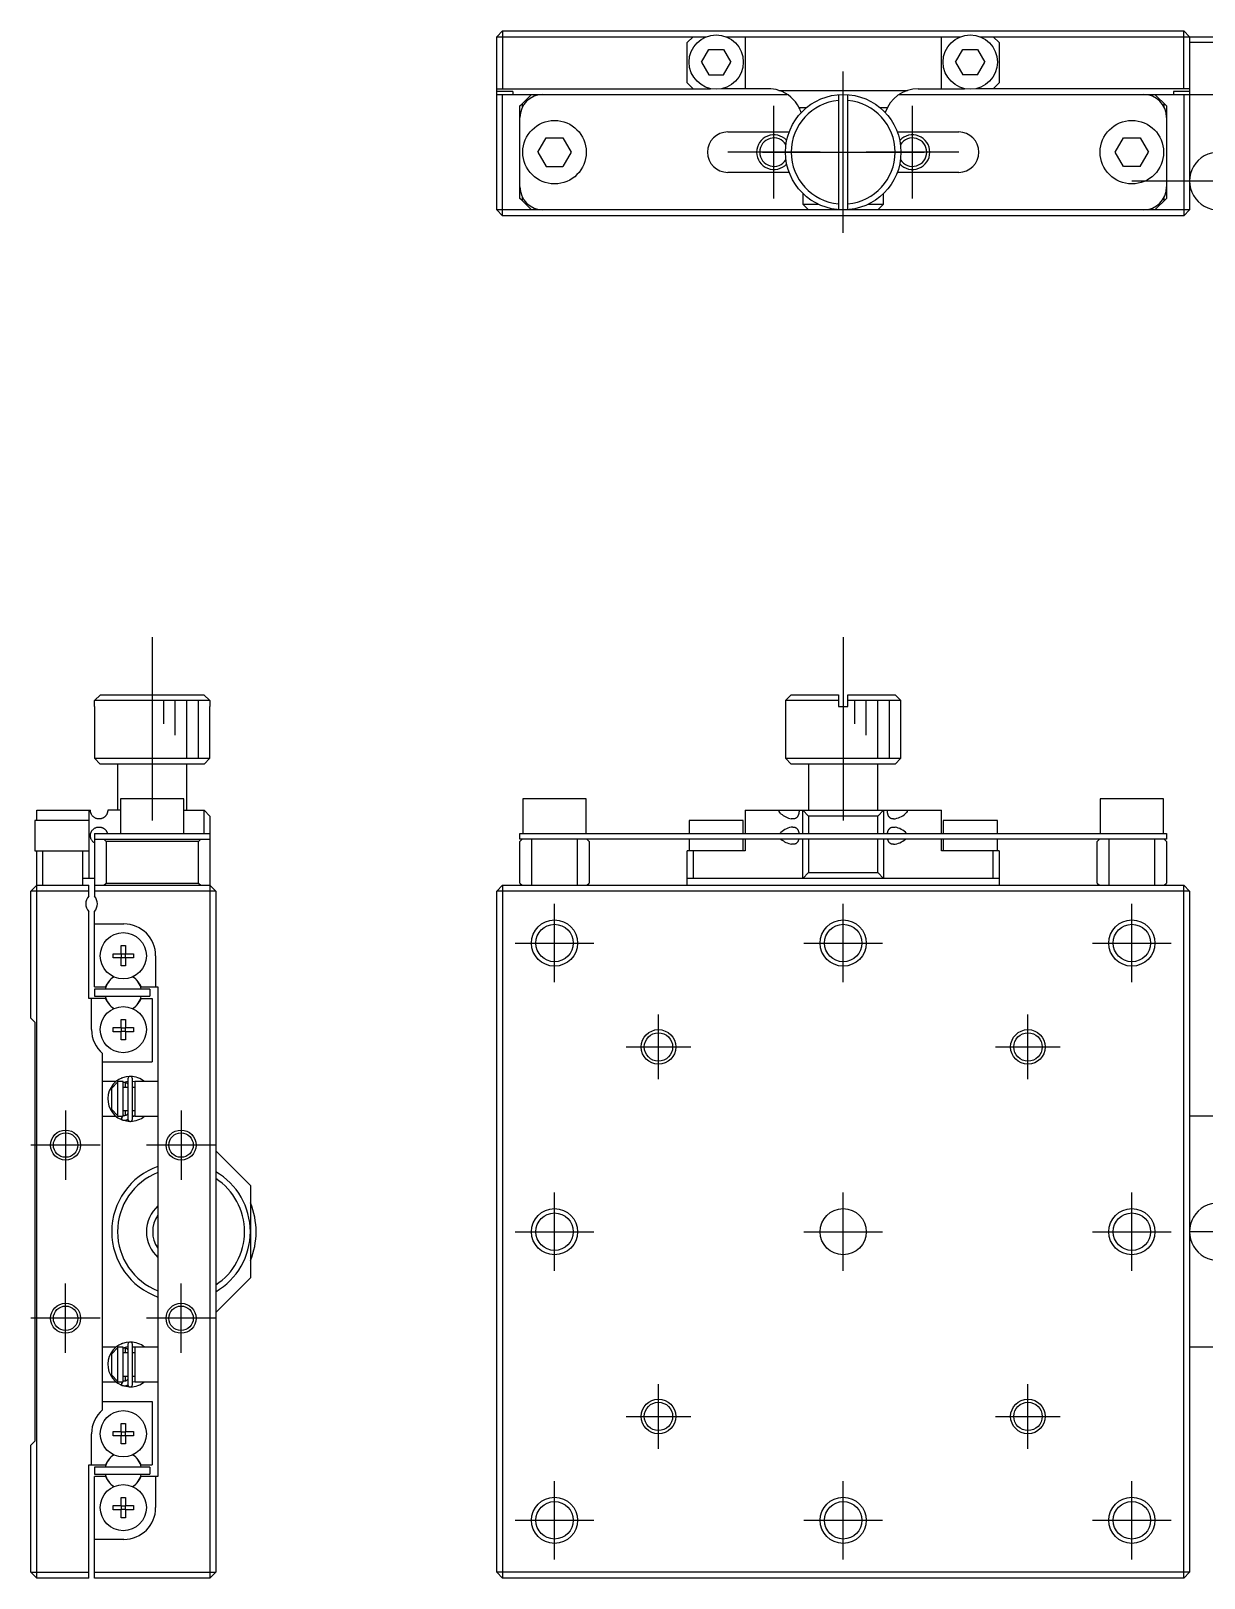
# Model space of a CAD drawing. Extents: x 0 to 331, y -8 to 200.
# Drawn here: x 0 to 101.6, y 65.5 to 199.5 of the extents above; entities that cross this region are included whole.
import ezdxf

# ---------------------------------------------------------------- set-up
doc = ezdxf.new("R2010")
doc.units = 0
doc.header["$LTSCALE"] = 0.5
doc.linetypes.add('CENTER', pattern=[50.8, 31.75, -6.35, 6.35, -6.35])
for name, color, linetype in [('MSM_CENTER', 1, 'CENTER'), ('MSM_CONTINUOUS', 7, 'CONTINUOUS'), ('MSM_NARROW', 5, 'CONTINUOUS')]:
    doc.layers.add(name, color=color, linetype=linetype)

msp = doc.modelspace()

# ---------------------------------------------------------------- linework, layer by layer
at = {"layer": 'MSM_CENTER'}
for p, q in [((70.344929, 182), (70.344929, 196)), ((64.34493, 185.000002), (64.34493, 193.000001)), ((76.34493, 185.000002), (76.34493, 193.000001)), ((68.344929, 189.000001), (60.34493, 189.000001)), ((63.344929, 189), (77.344929, 189)), ((80.344929, 189.000001), (72.34493, 189.000001)), ((160.344929, 186.5), (95.344929, 186.5)), ((10.5, 147), (10.5, 131)), ((70.344929, 147), (70.344929, 130)), ((45.344929, 117.1), (45.344929, 123.9)), ((70.344929, 117.1), (70.344929, 123.9)), ((95.344929, 117.1), (95.344929, 123.9)), ((41.944929, 120.5), (48.744929, 120.5)), ((66.944929, 120.5), (73.744929, 120.5)), ((91.944929, 120.5), (98.744929, 120.5)), ((54.344929, 108.7), (54.344929, 114.3)), ((86.344929, 108.7), (86.344929, 114.3)), ((51.544929, 111.5), (57.144929, 111.5)), ((83.544929, 111.5), (89.144929, 111.5)), ((3, 106.000001), (3, 99.999999)), ((13, 106.000001), (13, 99.999999)), ((6.000002, 103), (-0.000001, 103)), ((16.000002, 103), (9.999999, 103)), ((45.344929, 92.1), (45.344929, 98.9)), ((70.344929, 92.1), (70.344929, 98.9)), ((95.344929, 92.1), (95.344929, 98.9)), ((41.944929, 95.5), (48.744929, 95.5)), ((66.944929, 95.5), (73.744929, 95.5)), ((91.944929, 95.5), (98.744929, 95.5)), ((160.344929, 95.5), (100.344929, 95.5)), ((3, 84.999999), (3, 91.000001)), ((13, 84.999999), (13, 91.000001)), ((6.000002, 88), (-0.000001, 88)), ((16.000002, 88), (9.999999, 88)), ((54.344929, 76.7), (54.344929, 82.3)), ((86.344929, 76.7), (86.344929, 82.3)), ((51.544929, 79.5), (57.144929, 79.5)), ((83.544929, 79.5), (89.144929, 79.5)), ((45.344929, 67.1), (45.344929, 73.9)), ((70.344929, 67.1), (70.344929, 73.9)), ((95.344929, 67.1), (95.344929, 73.9)), ((41.944929, 70.5), (48.744929, 70.5)), ((66.944929, 70.5), (73.744929, 70.5)), ((91.944929, 70.5), (98.744929, 70.5))]:
    msp.add_line(p, q, dxfattribs=at)
at = {"layer": 'MSM_CONTINUOUS'}
for p, q in [((40.344929, 199), (40.844929, 199.5)), ((40.344929, 184), (40.344929, 199)), ((40.344929, 199), (58.518794, 199)), ((40.844929, 199.5), (40.844929, 194.5)), ((40.844929, 199.5), (99.844929, 199.5)), ((56.844929, 198.5), (57.344929, 199)), ((56.844929, 195), (56.844929, 198.5)), ((60.171065, 199), (80.518794, 199)), ((61.844929, 199), (61.844929, 194.5)), ((78.844929, 194.5), (78.844929, 199)), ((82.171065, 199), (120.344929, 199)), ((83.344929, 199), (83.844929, 198.5)), ((83.844929, 198.5), (83.844929, 195)), ((99.844929, 194.5), (99.844929, 199.5)), ((100.344929, 199), (99.844929, 199.5)), ((100.344929, 199), (100.344929, 184)), ((117.844929, 198.5), (100.344929, 198.5)), ((58.074759, 196.8), (58.709844, 197.9)), ((58.709844, 197.9), (59.980015, 197.9)), ((59.980015, 197.9), (60.6151, 196.8)), ((80.074759, 196.8), (80.709844, 197.9)), ((80.709844, 197.9), (81.980015, 197.9)), ((81.980015, 197.9), (82.6151, 196.8)), ((58.074759, 196.8), (58.709844, 195.7)), ((58.709844, 195.7), (59.980015, 195.7)), ((59.980015, 195.7), (60.6151, 196.8)), ((80.074759, 196.8), (80.709844, 195.7)), ((81.980015, 195.7), (80.709844, 195.7)), ((81.980015, 195.7), (82.6151, 196.8)), ((40.344929, 194.5), (58.862747, 194.5)), ((57.344929, 194.5), (56.844929, 195)), ((63.844929, 194.5), (59.827112, 194.5)), ((64.781679, 194.35), (75.90818, 194.35)), ((76.844929, 194.5), (80.862747, 194.5)), ((100.344929, 194.5), (81.827112, 194.5)), ((83.844929, 195), (83.344929, 194.5)), ((41.744929, 194.25), (40.344929, 194.25)), ((40.344929, 194), (65.503019, 194)), ((40.844929, 183.5), (40.844929, 194)), ((41.744929, 194.25), (41.744929, 194)), ((42.344929, 193), (42.544929, 193.2)), ((42.344929, 185), (42.344929, 193)), ((43.344929, 194), (42.544929, 193.2)), ((42.544929, 193.2), (42.544929, 192.87178)), ((69.944929, 193.983974), (69.944929, 184.016026)), ((70.744929, 184.016026), (70.744929, 193.983974)), ((75.186717, 194), (114.844929, 194)), ((98.344929, 193), (97.344929, 194)), ((98.144929, 192.87178), (98.144929, 193.2)), ((98.344929, 193), (98.344929, 185)), ((100.344929, 194.25), (98.944929, 194.25)), ((98.944929, 194.25), (98.944929, 194)), ((99.844929, 194), (99.844929, 183.5)), ((67.15471, 192.85), (66.524015, 192.85)), ((74.165844, 192.85), (73.535149, 192.85)), ((60.344929, 190.75), (65.661181, 190.75)), ((75.028678, 190.75), (80.344929, 190.75)), ((43.901554, 189), (44.623242, 190.25)), ((43.901554, 189), (44.623242, 187.75)), ((44.623242, 190.25), (46.066617, 190.25)), ((46.066617, 190.25), (46.788305, 189)), ((46.788305, 189), (46.066617, 187.75)), ((93.901554, 189), (94.623242, 190.25)), ((94.623242, 187.75), (93.901554, 189)), ((94.623242, 190.25), (96.066617, 190.25)), ((96.066617, 190.25), (96.788305, 189)), ((96.066617, 187.75), (96.788305, 189)), ((44.623242, 187.75), (46.066617, 187.75)), ((96.066617, 187.75), (94.623242, 187.75)), ((65.661181, 187.25), (60.344929, 187.25)), ((80.344929, 187.25), (75.028678, 187.25)), ((42.544929, 184.8), (42.344929, 185)), ((42.544929, 185.12822), (42.544929, 184.8)), ((66.844929, 185.429286), (66.844929, 184.5)), ((73.844929, 184.5), (73.844929, 185.429286)), ((97.344929, 184), (98.344929, 185)), ((98.144929, 184.8), (98.144929, 185.12822)), ((100.344929, 184), (40.344929, 184)), ((40.844929, 183.5), (40.344929, 184)), ((42.544929, 184.8), (43.344929, 184)), ((66.844929, 184.5), (68.16548, 184.5)), ((67.344929, 184), (66.844929, 184.5)), ((72.524379, 184.5), (73.844929, 184.5)), ((73.844929, 184.5), (73.344929, 184)), ((100.344929, 184), (99.844929, 183.5)), ((99.844929, 183.5), (40.844929, 183.5)), ((5.5, 141), (5.516026, 141)), ((5.5, 141), (5.5, 136.5)), ((5.516026, 141.5), (6.017813, 142)), ((15.483974, 141.5), (5.516026, 141.5)), ((5.516026, 141), (5.516026, 141.5)), ((6.017813, 142), (14.982187, 142)), ((14.982187, 142), (15.483974, 141.5)), ((15.483974, 141.5), (15.483974, 141)), ((15.483974, 141), (15.5, 141)), ((15.5, 136.5), (15.5, 141)), ((65.844929, 142), (65.344929, 141.5)), ((69.944929, 141.5), (65.344929, 141.5)), ((65.344929, 141.5), (65.344929, 136.5)), ((65.844929, 142), (69.944929, 142)), ((69.944929, 142), (69.944929, 141)), ((69.944929, 141), (70.744929, 141)), ((70.744929, 141), (70.744929, 142)), ((70.744929, 142), (74.844929, 142)), ((75.344929, 141.5), (70.744929, 141.5)), ((75.344929, 141.5), (74.844929, 142)), ((75.344929, 136.5), (75.344929, 141.5)), ((5.5, 136.5), (15.5, 136.5)), ((5.5, 136.5), (6, 136)), ((15, 136), (6, 136)), ((7.5, 136), (7.5, 132)), ((13.5, 132), (13.5, 136)), ((15, 136), (15.5, 136.5)), ((65.344929, 136.5), (75.344929, 136.5)), ((65.344929, 136.5), (65.844929, 136)), ((74.844929, 136), (65.844929, 136)), ((67.344929, 136), (67.344929, 132)), ((73.344929, 132), (73.344929, 136)), ((74.844929, 136), (75.344929, 136.5)), ((13.25, 133), (7.75, 133)), ((7.75, 133), (7.75, 130)), ((13.25, 130), (13.25, 133)), ((48.094929, 133), (42.594929, 133)), ((42.594929, 133), (42.594929, 130)), ((48.094929, 130), (48.094929, 133)), ((98.094929, 133), (92.594929, 133)), ((92.594929, 133), (92.594929, 130)), ((98.094929, 130), (98.094929, 133)), ((0.5, 132), (5.15, 132)), ((0.5, 131.1), (0.5, 132)), ((5, 132), (5, 131.1)), ((5.150104, 131.987609), (5.15, 132)), ((5.150413, 131.975229), (5.150104, 131.987609)), ((5.150922, 131.962906), (5.150413, 131.975229)), ((5.151625, 131.950687), (5.150922, 131.962906)), ((5.152516, 131.938617), (5.151625, 131.950687)), ((5.15394, 131.923249), (5.152516, 131.938617)), ((5.155653, 131.908135), (5.15394, 131.923249)), ((5.157635, 131.893304), (5.155653, 131.908135)), ((5.159865, 131.878788), (5.157635, 131.893304)), ((5.162322, 131.864617), (5.159865, 131.878788)), ((5.164986, 131.850822), (5.162322, 131.864617)), ((5.171191, 131.822914), (5.164986, 131.850822)), ((5.178155, 131.796292), (5.171191, 131.822914)), ((5.185805, 131.770881), (5.178155, 131.796292)), ((5.194066, 131.746601), (5.185805, 131.770881)), ((5.202863, 131.723377), (5.194066, 131.746601)), ((5.212122, 131.70113), (5.202863, 131.723377)), ((5.231822, 131.659322), (5.212122, 131.70113)), ((5.253222, 131.620262), (5.231822, 131.659322)), ((5.276199, 131.58362), (5.253222, 131.620262)), ((5.307046, 131.540714), (5.276199, 131.58362)), ((5.340251, 131.500753), (5.307046, 131.540714)), ((5.375757, 131.463617), (5.340251, 131.500753)), ((5.413506, 131.429191), (5.375757, 131.463617)), ((5.452361, 131.398227), (5.413506, 131.429191)), ((5.493395, 131.369769), (5.452361, 131.398227)), ((5.536562, 131.343933), (5.493395, 131.369769)), ((5.581822, 131.320837), (5.536562, 131.343933)), ((5.631667, 131.299643), (5.581822, 131.320837)), ((6.247312, 131.335301), (6.215356, 131.319536)), ((6.278987, 131.352847), (6.247312, 131.335301)), ((6.310226, 131.372173), (6.278987, 131.352847)), ((6.340876, 131.393279), (6.310226, 131.372173)), ((6.370783, 131.416165), (6.340876, 131.393279)), ((6.397582, 131.438853), (6.370783, 131.416165)), ((6.423654, 131.463139), (6.397582, 131.438853)), ((6.448857, 131.48895), (6.423654, 131.463139)), ((6.473049, 131.516213), (6.448857, 131.48895)), ((6.496085, 131.544855), (6.473049, 131.516213)), ((6.517825, 131.574803), (6.496085, 131.544855)), ((6.533137, 131.597963), (6.517825, 131.574803)), ((6.547677, 131.621837), (6.533137, 131.597963)), ((6.561394, 131.646369), (6.547677, 131.621837)), ((6.574235, 131.671507), (6.561394, 131.646369)), ((6.585859, 131.696531), (6.574235, 131.671507)), ((6.596608, 131.722095), (6.585859, 131.696531)), ((6.606442, 131.748135), (6.596608, 131.722095)), ((6.615326, 131.774591), (6.606442, 131.748135)), ((6.623458, 131.802253), (6.615326, 131.774591)), ((6.630546, 131.83031), (6.623458, 131.802253)), ((6.636563, 131.858683), (6.630546, 131.83031)), ((6.641483, 131.887295), (6.636563, 131.858683)), ((6.645197, 131.915283), (6.641483, 131.887295)), ((6.64786, 131.943447), (6.645197, 131.915283)), ((6.649464, 131.971711), (6.64786, 131.943447)), ((6.65, 132), (6.649464, 131.971711)), ((7.75, 132), (6.65, 132)), ((13.25, 132), (15, 132)), ((15, 130), (15, 132)), ((15.5, 131.5), (15, 132)), ((15.5, 131.5), (15.5, 65.5)), ((61.844929, 132), (61.844929, 130)), ((61.844929, 132), (78.844929, 132)), ((64.804595, 131.893304), (64.781679, 132)), ((64.863302, 131.796292), (64.804595, 131.893304)), ((64.952961, 131.70113), (64.863302, 131.796292)), ((66.279671, 131.335301), (66.25636, 131.319536)), ((66.302156, 131.352847), (66.279671, 131.335301)), ((66.323749, 131.372173), (66.302156, 131.352847)), ((66.344382, 131.393279), (66.323749, 131.372173)), ((66.363987, 131.416165), (66.344382, 131.393279)), ((66.381114, 131.438853), (66.363987, 131.416165)), ((66.397394, 131.463139), (66.381114, 131.438853)), ((66.412785, 131.48895), (66.397394, 131.463139)), ((66.427247, 131.516213), (66.412785, 131.48895)), ((66.440738, 131.544855), (66.427247, 131.516213)), ((66.453216, 131.574803), (66.440738, 131.544855)), ((66.462892, 131.600911), (66.453216, 131.574803)), ((66.471889, 131.627976), (66.462892, 131.600911)), ((66.480194, 131.655911), (66.471889, 131.627976)), ((66.487796, 131.684627), (66.480194, 131.655911)), ((66.494683, 131.714037), (66.487796, 131.684627)), ((66.500841, 131.744054), (66.494683, 131.714037)), ((66.506259, 131.774591), (66.500841, 131.744054)), ((66.510952, 131.805699), (66.506259, 131.774591)), ((66.514931, 131.837362), (66.510952, 131.805699)), ((66.518193, 131.869465), (66.514931, 131.837362)), ((66.520736, 131.901894), (66.518193, 131.869465)), ((66.522556, 131.934536), (66.520736, 131.901894)), ((66.52365, 131.967276), (66.522556, 131.934536)), ((66.524015, 132), (66.52365, 131.967276)), ((66.844929, 130), (66.844929, 132)), ((67.344929, 131.5), (66.844929, 132)), ((67.344929, 131.5), (67.344929, 130)), ((73.344929, 131.5), (67.344929, 131.5)), ((73.844929, 132), (73.344929, 131.5)), ((73.344929, 130), (73.344929, 131.5)), ((73.844929, 132), (73.844929, 130)), ((74.166241, 131.965709), (74.165844, 132)), ((74.16743, 131.931464), (74.166241, 131.965709)), ((74.16941, 131.897397), (74.16743, 131.931464)), ((74.172179, 131.863642), (74.16941, 131.897397)), ((74.175435, 131.832899), (74.172179, 131.863642)), ((74.179381, 131.802436), (74.175435, 131.832899)), ((74.18401, 131.772342), (74.179381, 131.802436)), ((74.189315, 131.742707), (74.18401, 131.772342)), ((74.195287, 131.713621), (74.189315, 131.742707)), ((74.20192, 131.685172), (74.195287, 131.713621)), ((74.209206, 131.657451), (74.20192, 131.685172)), ((74.217137, 131.630548), (74.209206, 131.657451)), ((74.22724, 131.600171), (74.217137, 131.630548)), ((74.238284, 131.570825), (74.22724, 131.600171)), ((74.250235, 131.542582), (74.238284, 131.570825)), ((74.263061, 131.515514), (74.250235, 131.542582)), ((74.27673, 131.489694), (74.263061, 131.515514)), ((74.291211, 131.465195), (74.27673, 131.489694)), ((74.306471, 131.442087), (74.291211, 131.465195)), ((74.322478, 131.420445), (74.306471, 131.442087)), ((74.341602, 131.397584), (74.322478, 131.420445)), ((74.361741, 131.376446), (74.341602, 131.397584)), ((74.382831, 131.357029), (74.361741, 131.376446)), ((74.404808, 131.339332), (74.382831, 131.357029)), ((74.427607, 131.32335), (74.404808, 131.339332)), ((74.451165, 131.309083), (74.427607, 131.32335)), ((75.827621, 131.797867), (75.742752, 131.70619)), ((75.882358, 131.886628), (75.827621, 131.797867)), ((75.90818, 132), (75.882358, 131.886628)), ((78.844929, 130), (78.844929, 132)), ((5.05, 131.1), (0.35, 131.1)), ((0.35, 131.1), (0.35, 128.5)), ((5.05, 128.5), (5.05, 131.1)), ((5.170596, 129.974556), (5.177893, 130.002702)), ((5.177893, 130.002702), (5.185936, 130.02952)), ((5.185936, 130.02952), (5.19466, 130.055102)), ((5.19466, 130.055102), (5.203998, 130.079544)), ((5.203998, 130.079544), (5.213886, 130.102937)), ((5.213886, 130.102937), (5.224256, 130.125377)), ((5.224256, 130.125377), (5.250802, 130.175782)), ((5.250802, 130.175782), (5.279969, 130.222476)), ((5.279969, 130.222476), (5.311661, 130.265704)), ((5.311661, 130.265704), (5.345782, 130.305712)), ((5.345782, 130.305712), (5.382235, 130.342745)), ((5.382235, 130.342745), (5.420924, 130.377049)), ((5.420924, 130.377049), (5.467206, 130.412534)), ((5.467206, 130.412534), (5.51646, 130.44452)), ((5.5, 130), (15.5, 130)), ((5.5, 130), (5.5, 124.561438)), ((5.51646, 130.44452), (5.568618, 130.472819)), ((5.568618, 130.472819), (5.610688, 130.491954)), ((5.610688, 130.491954), (5.654503, 130.508687)), ((5.683841, 131.281823), (5.631667, 131.299643)), ((5.654503, 130.508687), (5.699989, 130.522841)), ((5.738225, 131.267655), (5.683841, 131.281823)), ((5.699989, 130.522841), (5.74707, 130.534243)), ((5.779283, 131.259779), (5.738225, 131.267655)), ((5.74707, 130.534243), (5.79242, 130.542236)), ((5.821488, 131.254121), (5.779283, 131.259779)), ((5.79242, 130.542236), (5.839227, 130.547515)), ((5.864733, 131.25083), (5.821488, 131.254121)), ((5.839227, 130.547515), (5.8873, 130.549872)), ((5.908912, 131.250053), (5.864733, 131.25083)), ((5.8873, 130.549872), (5.936448, 130.549101)), ((5.953914, 131.251942), (5.908912, 131.250053)), ((5.936448, 130.549101), (5.98648, 130.544994)), ((5.999707, 131.256659), (5.953914, 131.251942)), ((5.98648, 130.544994), (6.037207, 130.537343)), ((6.046089, 131.264366), (5.999707, 131.256659)), ((6.037207, 130.537343), (6.07722, 130.528759)), ((6.080211, 131.271975), (6.046089, 131.264366)), ((6.07722, 130.528759), (6.117494, 130.51777)), ((6.114531, 131.281342), (6.080211, 131.271975)), ((6.148926, 131.292517), (6.114531, 131.281342)), ((6.117494, 130.51777), (6.157839, 130.504286)), ((6.183271, 131.305552), (6.148926, 131.292517)), ((6.157839, 130.504286), (6.188852, 130.492142)), ((6.215356, 131.319536), (6.183271, 131.305552)), ((6.188852, 130.492142), (6.219778, 130.478405)), ((6.219778, 130.478405), (6.250497, 130.463059)), ((6.250497, 130.463059), (6.280886, 130.446085)), ((6.280886, 130.446085), (6.305118, 130.43117)), ((6.305118, 130.43117), (6.329051, 130.41515)), ((6.329051, 130.41515), (6.352605, 130.398035)), ((6.352605, 130.398035), (6.375702, 130.379834)), ((6.375702, 130.379834), (6.39891, 130.359985)), ((6.39891, 130.359985), (6.421539, 130.33897)), ((6.421539, 130.33897), (6.443495, 130.316825)), ((6.443495, 130.316825), (6.464685, 130.29359)), ((6.464685, 130.29359), (6.484545, 130.269895)), ((6.484545, 130.269895), (6.503582, 130.245173)), ((6.503582, 130.245173), (6.521711, 130.219487)), ((6.521711, 130.219487), (6.538849, 130.192902)), ((6.538849, 130.192902), (6.555509, 130.164419)), ((6.555509, 130.164419), (6.57101, 130.135011)), ((6.57101, 130.135011), (6.585276, 130.104777)), ((6.585276, 130.104777), (6.59823, 130.073817)), ((6.59823, 130.073817), (6.607256, 130.049576)), ((6.607256, 130.049576), (6.615468, 130.024953)), ((6.615468, 130.024953), (6.622842, 130)), ((42.344929, 129.5), (42.344929, 130)), ((42.344929, 130), (98.344929, 130)), ((61.694929, 131.1), (56.994929, 131.1)), ((56.994929, 131.1), (56.994929, 130)), ((61.694929, 130), (61.694929, 131.1)), ((64.860614, 130.000031), (64.932245, 130.079544)), ((65.987275, 131.25), (65.840161, 131.263205)), ((65.987202, 130.55), (66.022405, 130.549101)), ((65.996057, 131.250053), (65.987275, 131.25)), ((66.032248, 131.251477), (65.996057, 131.250053)), ((66.022405, 130.549101), (66.0688, 130.544994)), ((66.067805, 131.254917), (66.032248, 131.251477)), ((66.10262, 131.260464), (66.067805, 131.254917)), ((66.0688, 130.544994), (66.113727, 130.537343)), ((66.136584, 131.26821), (66.10262, 131.260464)), ((66.113727, 130.537343), (66.143234, 130.530028)), ((66.16959, 131.278246), (66.136584, 131.26821)), ((66.143234, 130.530028), (66.17208, 130.520878)), ((66.201529, 131.290663), (66.16959, 131.278246)), ((66.17208, 130.520878), (66.200184, 130.509849)), ((66.200184, 130.509849), (66.227463, 130.496899)), ((66.232291, 131.305552), (66.201529, 131.290663)), ((66.227463, 130.496899), (66.253833, 130.481984)), ((66.25636, 131.319536), (66.232291, 131.305552)), ((66.253833, 130.481984), (66.279212, 130.46506)), ((66.279212, 130.46506), (66.303516, 130.446085)), ((66.303516, 130.446085), (66.322837, 130.42873)), ((66.322837, 130.42873), (66.341449, 130.40984)), ((66.341449, 130.40984), (66.359307, 130.389451)), ((66.359307, 130.389451), (66.376365, 130.367596)), ((66.376365, 130.367596), (66.392579, 130.344311)), ((66.392579, 130.344311), (66.407904, 130.319631)), ((66.407904, 130.319631), (66.422294, 130.29359)), ((66.422294, 130.29359), (66.43418, 130.269524)), ((66.43418, 130.269524), (66.445383, 130.244323)), ((66.445383, 130.244323), (66.455886, 130.218068)), ((66.455886, 130.218068), (66.465672, 130.19084)), ((66.465672, 130.19084), (66.474723, 130.16272)), ((66.474723, 130.16272), (66.483022, 130.133789)), ((66.483022, 130.133789), (66.490551, 130.104128)), ((66.490551, 130.104128), (66.497294, 130.073817)), ((66.497294, 130.073817), (66.502045, 130.049576)), ((66.502045, 130.049576), (66.506334, 130.024953)), ((66.506334, 130.024953), (66.510156, 130)), ((74.179702, 130), (74.184775, 130.032393)), ((74.184775, 130.032393), (74.190658, 130.064279)), ((74.190658, 130.064279), (74.197339, 130.095556)), ((74.197339, 130.095556), (74.204807, 130.126119)), ((74.204807, 130.126119), (74.213047, 130.155863)), ((74.213047, 130.155863), (74.222048, 130.184684)), ((74.222048, 130.184684), (74.231796, 130.212478)), ((74.231796, 130.212478), (74.242292, 130.239197)), ((74.242292, 130.239197), (74.25357, 130.264948)), ((74.25357, 130.264948), (74.265605, 130.289679)), ((74.265605, 130.289679), (74.278369, 130.313337)), ((74.278369, 130.313337), (74.291835, 130.335871)), ((74.291835, 130.335871), (74.305977, 130.357229)), ((74.305977, 130.357229), (74.320767, 130.37736)), ((74.320767, 130.37736), (74.339976, 130.400589)), ((74.339976, 130.400589), (74.36021, 130.422064)), ((74.36021, 130.422064), (74.381402, 130.441779)), ((74.381402, 130.441779), (74.403487, 130.459731)), ((74.403487, 130.459731), (74.426399, 130.475916)), ((74.426399, 130.475916), (74.450073, 130.49033)), ((74.450073, 130.49033), (74.480194, 130.505689)), ((74.475418, 131.296527), (74.451165, 131.309083)), ((74.510773, 131.281617), (74.475418, 131.296527)), ((74.480194, 130.505689), (74.511486, 130.51861)), ((74.547529, 131.269745), (74.510773, 131.281617)), ((74.511486, 130.51861), (74.54384, 130.529182)), ((74.54384, 130.529182), (74.577152, 130.537489)), ((74.585535, 131.260781), (74.547529, 131.269745)), ((74.577152, 130.537489), (74.611314, 130.54362)), ((74.624642, 131.254591), (74.585535, 131.260781)), ((74.611314, 130.54362), (74.646221, 130.54766)), ((74.664698, 131.251044), (74.624642, 131.254591)), ((74.646221, 130.54766), (74.681767, 130.549696)), ((74.702531, 131.25), (74.664698, 131.251044)), ((74.681767, 130.549696), (74.702647, 130.55)), ((74.702647, 130.55), (74.834688, 130.539225)), ((83.694929, 131.1), (78.994929, 131.1)), ((78.994929, 131.1), (78.994929, 130)), ((83.694929, 130), (83.694929, 131.1)), ((98.344929, 130), (98.344929, 129.5)), ((5.150004, 129.802242), (5.150109, 129.8127)), ((5.150045, 129.791789), (5.150004, 129.802242)), ((5.150239, 129.781085), (5.150045, 129.791789)), ((5.150109, 129.8127), (5.150357, 129.823134)), ((5.150585, 129.770409), (5.150239, 129.781085)), ((5.150357, 129.823134), (5.150749, 129.833513)), ((5.151079, 129.759792), (5.150585, 129.770409)), ((5.150749, 129.833513), (5.151301, 129.844149)), ((5.151718, 129.749264), (5.151079, 129.759792)), ((5.151301, 129.844149), (5.151999, 129.854708)), ((5.152758, 129.735743), (5.151718, 129.749264)), ((5.151999, 129.854708), (5.152837, 129.865167)), ((5.154025, 129.722403), (5.152758, 129.735743)), ((5.152837, 129.865167), (5.15381, 129.875499)), ((5.15381, 129.875499), (5.155248, 129.888565)), ((5.155506, 129.709288), (5.154025, 129.722403)), ((5.155248, 129.888565), (5.156889, 129.901416)), ((5.157649, 129.693166), (5.155506, 129.709288)), ((5.156889, 129.901416), (5.15872, 129.91403)), ((5.160089, 129.677404), (5.157649, 129.693166)), ((5.15872, 129.91403), (5.160725, 129.926384)), ((5.162804, 129.662015), (5.160089, 129.677404)), ((5.160725, 129.926384), (5.163739, 129.942897)), ((5.165771, 129.647013), (5.162804, 129.662015)), ((5.163739, 129.942897), (5.167038, 129.958956)), ((5.168965, 129.63241), (5.165771, 129.647013)), ((5.167038, 129.958956), (5.170596, 129.974556)), ((5.172362, 129.618221), (5.168965, 129.63241)), ((5.18019, 129.589303), (5.172362, 129.618221)), ((5.1888, 129.561799), (5.18019, 129.589303)), ((5.198119, 129.535602), (5.1888, 129.561799)), ((5.208069, 129.510604), (5.198119, 129.535602)), ((5.218574, 129.486696), (5.208069, 129.510604)), ((5.241431, 129.441047), (5.218574, 129.486696)), ((5.266377, 129.398595), (5.241431, 129.441047)), ((5.293297, 129.359014), (5.266377, 129.398595)), ((5.322076, 129.321979), (5.293297, 129.359014)), ((5.362223, 129.277203), (5.322076, 129.321979)), ((5.405499, 129.236094), (5.362223, 129.277203)), ((5.451838, 129.198626), (5.405499, 129.236094)), ((5.499966, 129.165592), (5.451838, 129.198626)), ((5.5, 129.5), (15.5, 129.5)), ((6.5, 129.3), (6.3, 129.5)), ((14.5, 129.3), (6.5, 129.3)), ((6.5, 129.3), (6.5, 125.7)), ((14.7, 129.5), (14.5, 129.3)), ((14.5, 125.7), (14.5, 129.3)), ((42.544929, 129.5), (42.344929, 129.3)), ((98.344929, 129.5), (42.344929, 129.5)), ((42.344929, 125.7), (42.344929, 129.3)), ((43.344929, 129.5), (43.344929, 125.5)), ((47.344929, 125.5), (47.344929, 129.5)), ((48.344929, 129.3), (48.144929, 129.5)), ((48.344929, 129.3), (48.344929, 125.7)), ((56.994929, 129.5), (56.994929, 128.5)), ((61.694929, 128.5), (61.694929, 129.5)), ((61.844929, 129.5), (61.844929, 128.5)), ((65.987235, 129.05), (65.870267, 129.058584)), ((65.997125, 129.050102), (65.987235, 129.05)), ((66.037914, 129.051903), (65.997125, 129.050102)), ((66.077736, 129.056246), (66.037914, 129.051903)), ((66.116462, 129.063265), (66.077736, 129.056246)), ((66.15396, 129.073098), (66.116462, 129.063265)), ((66.181785, 129.082625), (66.15396, 129.073098)), ((66.2089, 129.093981), (66.181785, 129.082625)), ((66.235228, 129.107198), (66.2089, 129.093981)), ((66.26069, 129.122312), (66.235228, 129.107198)), ((66.285208, 129.139354), (66.26069, 129.122312)), ((66.308703, 129.15836), (66.285208, 129.139354)), ((66.329389, 129.177644), (66.308703, 129.15836)), ((66.349226, 129.198718), (66.329389, 129.177644)), ((66.368154, 129.221536), (66.349226, 129.198718)), ((66.386117, 129.246056), (66.368154, 129.221536)), ((66.403058, 129.272231), (66.386117, 129.246056)), ((66.41892, 129.30002), (66.403058, 129.272231)), ((66.431701, 129.325256), (66.41892, 129.30002)), ((66.443717, 129.351755), (66.431701, 129.325256)), ((66.454944, 129.379426), (66.443717, 129.351755)), ((66.465361, 129.408178), (66.454944, 129.379426)), ((66.474947, 129.437919), (66.465361, 129.408178)), ((66.483679, 129.468556), (66.474947, 129.437919)), ((66.491535, 129.5), (66.483679, 129.468556)), ((66.844929, 126.1), (66.844929, 129.5)), ((67.344929, 129.5), (67.344929, 126.6)), ((73.344929, 126.6), (73.344929, 129.5)), ((73.844929, 129.5), (73.844929, 126.1)), ((74.20639, 129.46772), (74.198324, 129.5)), ((74.215342, 129.436374), (74.20639, 129.46772)), ((74.225158, 129.406144), (74.215342, 129.436374)), ((74.235892, 129.376907), (74.225158, 129.406144)), ((74.247515, 129.348735), (74.235892, 129.376907)), ((74.259996, 129.321701), (74.247515, 129.348735)), ((74.273305, 129.295877), (74.259996, 129.321701)), ((74.28741, 129.271336), (74.273305, 129.295877)), ((74.302283, 129.248149), (74.28741, 129.271336)), ((74.317892, 129.226389), (74.302283, 129.248149)), ((74.336554, 129.203346), (74.317892, 129.226389)), ((74.356218, 129.181986), (74.336554, 129.203346)), ((74.376821, 129.162309), (74.356218, 129.181986)), ((74.398302, 129.144317), (74.376821, 129.162309)), ((74.420598, 129.12801), (74.398302, 129.144317)), ((74.443648, 129.113389), (74.420598, 129.12801)), ((74.467389, 129.100454), (74.443648, 129.113389)), ((74.49788, 129.086634), (74.467389, 129.100454)), ((74.529475, 129.075163), (74.49788, 129.086634)), ((74.562072, 129.065954), (74.529475, 129.075163)), ((74.59557, 129.058921), (74.562072, 129.065954)), ((74.62987, 129.053976), (74.59557, 129.058921)), ((74.66487, 129.051032), (74.62987, 129.053976)), ((74.70047, 129.050003), (74.66487, 129.051032)), ((74.702522, 129.05), (74.70047, 129.050003)), ((78.844929, 128.5), (78.844929, 129.5)), ((78.994929, 129.5), (78.994929, 128.5)), ((83.694929, 128.5), (83.694929, 129.5)), ((92.544929, 129.5), (92.344929, 129.3)), ((92.344929, 125.7), (92.344929, 129.3)), ((93.344929, 129.5), (93.344929, 125.5)), ((97.344929, 125.5), (97.344929, 129.5)), ((98.344929, 129.3), (98.144929, 129.5)), ((98.344929, 129.3), (98.344929, 125.7)), ((0.35, 128.5), (5.05, 128.5)), ((0.5, 65.5), (0.5, 128.5)), ((1, 128.5), (1, 125.5)), ((4.5, 125.5), (4.5, 128.5)), ((5, 128.5), (5, 126.1)), ((61.844929, 128.5), (56.844929, 128.5)), ((56.844929, 125.5), (56.844929, 128.5)), ((57.344929, 128.5), (57.344929, 126.1)), ((83.844929, 128.5), (78.844929, 128.5)), ((83.344929, 126.1), (83.344929, 128.5)), ((83.844929, 128.5), (83.844929, 125.5)), ((5.5, 126.1), (4.5, 126.1)), ((83.844929, 126.1), (56.844929, 126.1)), ((66.844929, 126.1), (67.344929, 126.6)), ((67.344929, 126.6), (73.344929, 126.6)), ((73.344929, 126.6), (73.844929, 126.1)), ((0.5, 125.5), (0, 125)), ((5, 125), (0, 125)), ((0, 114), (0, 125)), ((0.5, 125.5), (5, 125.5)), ((5, 124.561438), (5, 125.5)), ((5.5, 125.5), (15.5, 125.5)), ((16, 125), (5.5, 125)), ((6.3, 125.5), (6.5, 125.7)), ((6.5, 125.7), (14.5, 125.7)), ((14.5, 125.7), (14.7, 125.5)), ((16, 125), (15.5, 125.5)), ((16, 125), (16, 66)), ((40.844929, 125.5), (40.344929, 125)), ((40.344929, 66), (40.344929, 125)), ((100.344929, 125), (40.344929, 125)), ((40.844929, 125.5), (99.844929, 125.5)), ((40.844929, 125.5), (40.844929, 65.5)), ((42.344929, 125.7), (42.544929, 125.5)), ((48.144929, 125.5), (48.344929, 125.7)), ((92.344929, 125.7), (92.544929, 125.5)), ((98.144929, 125.5), (98.344929, 125.7)), ((99.844929, 65.5), (99.844929, 125.5)), ((100.344929, 125), (99.844929, 125.5)), ((100.344929, 125), (100.344929, 66)), ((5, 115.7), (5, 123.238562)), ((5.5, 116.7), (5.5, 123.238562)), ((5.5, 122.15), (8.05, 122.15)), ((7.113639, 119.58), (7.82, 119.58)), ((7.113639, 119.22), (7.113639, 119.58)), ((7.82, 120.286361), (8.18, 120.286361)), ((7.82, 119.58), (7.82, 120.286361)), ((7.830372, 119.569628), (7.82, 119.58)), ((7.830372, 119.569628), (8.169628, 119.569628)), ((7.830372, 119.230372), (7.830372, 119.569628)), ((8.169628, 119.569628), (8.18, 119.58)), ((8.169628, 119.569628), (8.169628, 119.230372)), ((8.18, 120.286361), (8.18, 119.58)), ((8.18, 119.58), (8.886361, 119.58)), ((8.886361, 119.58), (8.886361, 119.22)), ((10.8, 119.4), (10.8, 116.7)), ((7.82, 119.22), (7.113639, 119.22)), ((7.830372, 119.230372), (7.82, 119.22)), ((7.82, 118.513639), (7.82, 119.22)), ((8.18, 118.513639), (7.82, 118.513639)), ((8.169628, 119.230372), (7.830372, 119.230372)), ((8.169628, 119.230372), (8.18, 119.22)), ((8.18, 119.22), (8.18, 118.513639)), ((8.886361, 119.22), (8.18, 119.22)), ((5.5, 116.7), (6.449194, 116.7)), ((6.449194, 116.7), (6.59936, 116.960095)), ((9.40064, 116.960095), (9.550806, 116.7)), ((9.550806, 116.7), (11, 116.7)), ((11, 116.7), (11, 74.3)), ((6.449194, 115.7), (5, 115.7)), ((5.25, 113), (5.25, 115.7)), ((10.3, 116.5), (5.5, 116.5)), ((5.5, 116.5), (5.5, 115.9)), ((5.5, 115.9), (10.3, 115.9)), ((6.59936, 115.439905), (6.449194, 115.7)), ((9.550806, 115.7), (9.40064, 115.439905)), ((9.550806, 115.7), (10.5, 115.7)), ((10.3, 116.5), (10.3, 115.9)), ((10.5, 115.7), (10.5, 110.2)), ((0, 114), (0.35, 113.65)), ((0.35, 113.65), (0.35, 77.35)), ((7.113639, 113.18), (7.82, 113.18)), ((7.113639, 112.82), (7.113639, 113.18)), ((7.82, 112.82), (7.113639, 112.82)), ((7.82, 113.886361), (8.18, 113.886361)), ((7.82, 113.18), (7.82, 113.886361)), ((7.830372, 113.169628), (7.82, 113.18)), ((7.830372, 112.830372), (7.82, 112.82)), ((7.82, 112.113639), (7.82, 112.82)), ((7.830372, 113.169628), (8.169628, 113.169628)), ((7.830372, 112.830372), (7.830372, 113.169628)), ((8.169628, 112.830372), (7.830372, 112.830372)), ((8.169628, 113.169628), (8.18, 113.18)), ((8.169628, 113.169628), (8.169628, 112.830372)), ((8.169628, 112.830372), (8.18, 112.82)), ((8.18, 113.886361), (8.18, 113.18)), ((8.18, 113.18), (8.886361, 113.18)), ((8.18, 112.82), (8.18, 112.113639)), ((8.886361, 112.82), (8.18, 112.82)), ((8.886361, 113.18), (8.886361, 112.82)), ((8.18, 112.113639), (7.82, 112.113639)), ((6.2, 80.079062), (6.2, 110.920938)), ((6.2, 110.2), (10.5, 110.2)), ((7.835914, 108.787581), (7.817922, 108.779781)), ((7.830161, 108.784219), (7.826812, 108.783663)), ((7.892355, 108.809821), (7.835469, 108.78844)), ((7.999842, 108.43521), (8.404957, 108.543689)), ((8.405, 108.75), (8.405, 105.25)), ((8.795, 105.25), (8.795, 108.75)), ((8.795056, 108.543366), (9.000246, 108.503369)), ((7.363755, 108.5), (6.2, 108.5)), ((7, 107.916515), (7.5, 108.445683)), ((7, 106.083485), (7, 107.916515)), ((7.5, 108.5), (7.5, 105.5)), ((8, 108.5), (7.5, 108.5)), ((7.988705, 108.429805), (8.003249, 108.435571)), ((8, 105.5), (8, 108.5)), ((8.405, 108), (8, 108)), ((8.003249, 108.435571), (8.017511, 108.440387)), ((8.017511, 108.440387), (8.032003, 108.444472)), ((8.032003, 108.444472), (8.04669, 108.447816)), ((8.04669, 108.447816), (8.061532, 108.450406)), ((8.061532, 108.450406), (8.07649, 108.452236)), ((8.07649, 108.452236), (8.091526, 108.4533)), ((8.091526, 108.4533), (8.1066, 108.453595)), ((8.1066, 108.453595), (8.121672, 108.453118)), ((8.121672, 108.453118), (8.136702, 108.451872)), ((8.136702, 108.451872), (8.15165, 108.449859)), ((8.15165, 108.449859), (8.166477, 108.447085)), ((8.166477, 108.447085), (8.181143, 108.443559)), ((8.181143, 108.443559), (8.19561, 108.439291)), ((8.19561, 108.439291), (8.209841, 108.434293)), ((8.2, 108), (8.2, 108.438184)), ((8.209841, 108.434293), (8.223799, 108.42858)), ((8.223799, 108.42858), (8.237448, 108.422167)), ((8.237448, 108.422167), (8.250754, 108.415074)), ((8.250754, 108.415074), (8.263683, 108.40732)), ((8.263683, 108.40732), (8.276203, 108.398926)), ((8.276203, 108.398926), (8.288284, 108.389917)), ((8.288284, 108.389917), (8.299897, 108.380316)), ((8.299897, 108.380316), (8.311014, 108.370149)), ((8.311014, 108.370149), (8.321609, 108.359444)), ((8.321609, 108.359444), (8.331657, 108.348229)), ((8.331657, 108.348229), (8.341136, 108.336532)), ((8.341136, 108.336532), (8.350023, 108.324383)), ((8.350023, 108.324383), (8.3583, 108.311814)), ((8.3583, 108.311814), (8.365948, 108.298857)), ((8.365948, 108.298857), (8.37295, 108.285542)), ((8.37295, 108.285542), (8.379291, 108.271903)), ((8.379291, 108.271903), (8.384957, 108.257974)), ((8.384957, 108.257974), (8.389937, 108.243787)), ((8.389937, 108.243787), (8.39422, 108.229378)), ((8.39422, 108.229378), (8.397798, 108.214779)), ((8.397798, 108.214779), (8.400662, 108.200027)), ((8.400662, 108.200027), (8.402807, 108.185156)), ((8.402807, 108.185156), (8.404229, 108.1702)), ((8.404229, 108.1702), (8.404924, 108.155196)), ((8.404924, 108.155196), (8.405, 108.148501)), ((9, 108), (8.795, 108)), ((9, 108.5), (9, 105.5)), ((11, 108.5), (9, 108.5)), ((9.000246, 108.503369), (9.012433, 108.500086)), ((7.5, 105.554317), (7, 106.083485)), ((8, 106), (8.405, 106)), ((8.2, 105.561805), (8.2, 106)), ((8.795, 106), (9, 106)), ((6.2, 105.5), (7.363385, 105.5)), ((7.5, 105.5), (8, 105.5)), ((7.806308, 105.22537), (7.827183, 105.216189)), ((7.826603, 105.216381), (7.894304, 105.4398)), ((7.832084, 105.227548), (7.831879, 105.222003)), ((7.831879, 105.222003), (7.832208, 105.217582)), ((7.83282, 105.234179), (7.832084, 105.227548)), ((7.832208, 105.217582), (7.8327, 105.21535)), ((7.8327, 105.21535), (7.83474, 105.211983)), ((7.834084, 105.241853), (7.83282, 105.234179)), ((7.835867, 105.250518), (7.834084, 105.241853)), ((7.83474, 105.211983), (7.835469, 105.21156)), ((7.835469, 105.21156), (7.865636, 105.199506)), ((7.838156, 105.260116), (7.835867, 105.250518)), ((7.840938, 105.270585), (7.838156, 105.260116)), ((7.844193, 105.281853), (7.840938, 105.270585)), ((7.847899, 105.293847), (7.844193, 105.281853)), ((7.852032, 105.306487), (7.847899, 105.293847)), ((7.856565, 105.319687), (7.852032, 105.306487)), ((7.861468, 105.333362), (7.856565, 105.319687)), ((7.866707, 105.347419), (7.861468, 105.333362)), ((7.865636, 105.199506), (7.898055, 105.188347)), ((7.872247, 105.361765), (7.866707, 105.347419)), ((7.878053, 105.376304), (7.872247, 105.361765)), ((7.884085, 105.390941), (7.878053, 105.376304)), ((7.890304, 105.405577), (7.884085, 105.390941)), ((7.884953, 105.192304), (8.572408, 105.056344)), ((7.896667, 105.420115), (7.890304, 105.405577)), ((7.894304, 105.4398), (7.924495, 105.500001)), ((7.903133, 105.434459), (7.896667, 105.420115)), ((7.898055, 105.188347), (7.930982, 105.178824)), ((7.909659, 105.448513), (7.903133, 105.434459)), ((7.916201, 105.462184), (7.909659, 105.448513)), ((7.922715, 105.47538), (7.916201, 105.462184)), ((7.929159, 105.488014), (7.922715, 105.47538)), ((7.935489, 105.500002), (7.929159, 105.488014)), ((7.930982, 105.178824), (7.964334, 105.170961)), ((7.964334, 105.170961), (7.998028, 105.164776)), ((7.992475, 105.567553), (7.974361, 105.575362)), ((7.997025, 105.566788), (7.988705, 105.570195)), ((8.011205, 105.561643), (7.997025, 105.566788)), ((7.998028, 105.164776), (8.031983, 105.160284)), ((8.025628, 105.557227), (8.011205, 105.561643)), ((8.040257, 105.553552), (8.025628, 105.557227)), ((8.031983, 105.160284), (8.066115, 105.157494)), ((8.055054, 105.550628), (8.040257, 105.553552)), ((8.06998, 105.548465), (8.055054, 105.550628)), ((8.066115, 105.157494), (8.100341, 105.156415)), ((8.084995, 105.547067), (8.06998, 105.548465)), ((8.100059, 105.546438), (8.084995, 105.547067)), ((8.115133, 105.54658), (8.100059, 105.546438)), ((8.100341, 105.156415), (8.134577, 105.157047)), ((8.130176, 105.547492), (8.115133, 105.54658)), ((8.145149, 105.54917), (8.130176, 105.547492)), ((8.134577, 105.157047), (8.16874, 105.159389)), ((8.160013, 105.551609), (8.145149, 105.54917)), ((8.174729, 105.554801), (8.160013, 105.551609)), ((8.16874, 105.159389), (8.202746, 105.163436)), ((8.189259, 105.558736), (8.174729, 105.554801)), ((8.203566, 105.563403), (8.189259, 105.558736)), ((8.202746, 105.163436), (8.236513, 105.169178)), ((8.217614, 105.568786), (8.203566, 105.563403)), ((8.231366, 105.574871), (8.217614, 105.568786)), ((8.244791, 105.58164), (8.231366, 105.574871)), ((8.236513, 105.169178), (8.269957, 105.176601)), ((8.257853, 105.589074), (8.244791, 105.58164)), ((8.270522, 105.597152), (8.257853, 105.589074)), ((8.269957, 105.176601), (8.302996, 105.185686)), ((8.282768, 105.605853), (8.270522, 105.597152)), ((8.294561, 105.615151), (8.282768, 105.605853)), ((8.305874, 105.625024), (8.294561, 105.615151)), ((8.302996, 105.185686), (8.335551, 105.196413)), ((8.316681, 105.635445), (8.305874, 105.625024)), ((8.326957, 105.646386), (8.316681, 105.635445)), ((8.336679, 105.657821), (8.326957, 105.646386)), ((8.335551, 105.196413), (8.367542, 105.208755)), ((8.345824, 105.66972), (8.336679, 105.657821)), ((8.354372, 105.682053), (8.345824, 105.66972)), ((8.362306, 105.694791), (8.354372, 105.682053)), ((8.369606, 105.707901), (8.362306, 105.694791)), ((8.367542, 105.208755), (8.398889, 105.222683)), ((8.376257, 105.721353), (8.369606, 105.707901)), ((8.382244, 105.735113), (8.376257, 105.721353)), ((8.387555, 105.74915), (8.382244, 105.735113)), ((8.392178, 105.76343), (8.387555, 105.74915)), ((8.396102, 105.777918), (8.392178, 105.76343)), ((8.399319, 105.792581), (8.396102, 105.777918)), ((8.398889, 105.222683), (8.406547, 105.226375)), ((8.401823, 105.807385), (8.399319, 105.792581)), ((8.403606, 105.822294), (8.401823, 105.807385)), ((8.404666, 105.837274), (8.403606, 105.822294)), ((8.405, 105.851499), (8.404666, 105.837274)), ((9, 105.500001), (8.795, 105.500002)), ((9.000203, 105.496632), (8.795023, 105.456318)), ((9, 105.5), (11, 105.5)), ((9.011439, 105.49968), (9.000203, 105.496632)), ((114.844929, 105.500002), (100.344929, 105.500002)), ((19, 99.5), (16, 102.5)), ((19, 99.5), (19, 91.5)), ((16, 88.5), (19, 91.5)), ((7.835914, 85.787581), (7.817922, 85.779781)), ((7.830161, 85.784219), (7.826812, 85.783663)), ((7.892355, 85.809821), (7.835469, 85.78844)), ((7.363755, 85.5), (6.2, 85.5)), ((7, 84.916515), (7.5, 85.445683)), ((7, 83.083485), (7, 84.916515)), ((7.5, 85.5), (7.5, 82.5)), ((8, 85.5), (7.5, 85.5)), ((7.988705, 85.429805), (8.003249, 85.435571)), ((7.999842, 85.43521), (8.404957, 85.543689)), ((8, 82.5), (8, 85.5)), ((8.405, 85), (8, 85)), ((8.003249, 85.435571), (8.017511, 85.440387)), ((8.017511, 85.440387), (8.032003, 85.444472)), ((8.032003, 85.444472), (8.04669, 85.447816)), ((8.04669, 85.447816), (8.061532, 85.450406)), ((8.061532, 85.450406), (8.07649, 85.452236)), ((8.07649, 85.452236), (8.091526, 85.4533)), ((8.091526, 85.4533), (8.1066, 85.453595)), ((8.1066, 85.453595), (8.121672, 85.453118)), ((8.121672, 85.453118), (8.136702, 85.451872)), ((8.136702, 85.451872), (8.15165, 85.449859)), ((8.15165, 85.449859), (8.166477, 85.447085)), ((8.166477, 85.447085), (8.181143, 85.443559)), ((8.181143, 85.443559), (8.19561, 85.439291)), ((8.19561, 85.439291), (8.209841, 85.434293)), ((8.2, 85), (8.2, 85.438184)), ((8.209841, 85.434293), (8.223799, 85.42858)), ((8.223799, 85.42858), (8.237448, 85.422167)), ((8.237448, 85.422167), (8.250754, 85.415074)), ((8.250754, 85.415074), (8.263683, 85.40732)), ((8.263683, 85.40732), (8.276203, 85.398926)), ((8.276203, 85.398926), (8.288284, 85.389917)), ((8.288284, 85.389917), (8.299897, 85.380316)), ((8.299897, 85.380316), (8.311014, 85.370149)), ((8.311014, 85.370149), (8.321609, 85.359444)), ((8.321609, 85.359444), (8.331657, 85.348229)), ((8.331657, 85.348229), (8.341136, 85.336532)), ((8.341136, 85.336532), (8.350023, 85.324383)), ((8.350023, 85.324383), (8.3583, 85.311814)), ((8.3583, 85.311814), (8.365948, 85.298857)), ((8.365948, 85.298857), (8.37295, 85.285542)), ((8.37295, 85.285542), (8.379291, 85.271903)), ((8.379291, 85.271903), (8.384957, 85.257974)), ((8.384957, 85.257974), (8.389937, 85.243787)), ((8.389937, 85.243787), (8.39422, 85.229378)), ((8.39422, 85.229378), (8.397798, 85.214779)), ((8.397798, 85.214779), (8.400662, 85.200027)), ((8.400662, 85.200027), (8.402807, 85.185156)), ((8.402807, 85.185156), (8.404229, 85.1702)), ((8.404229, 85.1702), (8.404924, 85.155196)), ((8.404924, 85.155196), (8.405, 85.148501)), ((8.405, 85.75), (8.405, 82.25)), ((8.795, 82.25), (8.795, 85.75)), ((11, 85.5), (8.795, 85.5)), ((9, 85), (8.795, 85)), ((8.795056, 85.543366), (9.000246, 85.503369)), ((9, 85.5), (9, 82.5)), ((9.000246, 85.503369), (9.012433, 85.500086)), ((120.344929, 85.5), (100.344929, 85.5)), ((7.5, 82.554317), (7, 83.083485)), ((6.2, 82.5), (7.363385, 82.5)), ((7.5, 82.5), (8, 82.5)), ((7.806308, 82.22537), (7.833303, 82.213553)), ((7.826603, 82.216381), (7.894304, 82.4398)), ((7.832084, 82.227548), (7.831879, 82.222003)), ((7.831879, 82.222003), (7.832208, 82.217582)), ((7.83282, 82.234179), (7.832084, 82.227548)), ((7.832208, 82.217582), (7.8327, 82.21535)), ((7.8327, 82.21535), (7.83474, 82.211983)), ((7.834084, 82.241853), (7.83282, 82.234179)), ((7.835867, 82.250517), (7.834084, 82.241853)), ((7.83474, 82.211983), (7.835469, 82.21156)), ((7.835469, 82.21156), (7.865636, 82.199506)), ((7.838156, 82.260116), (7.835867, 82.250517)), ((7.840938, 82.270584), (7.838156, 82.260116)), ((7.844192, 82.281853), (7.840938, 82.270584)), ((7.847899, 82.293847), (7.844192, 82.281853)), ((7.852032, 82.306486), (7.847899, 82.293847)), ((7.856565, 82.319686), (7.852032, 82.306486)), ((7.861467, 82.33336), (7.856565, 82.319686)), ((7.866706, 82.347417), (7.861467, 82.33336)), ((7.865636, 82.199506), (7.898055, 82.188347)), ((7.872247, 82.361763), (7.866706, 82.347417)), ((7.878053, 82.376303), (7.872247, 82.361763)), ((7.884085, 82.390939), (7.878053, 82.376303)), ((7.890303, 82.405575), (7.884085, 82.390939)), ((7.884953, 82.192304), (8.572408, 82.056344)), ((7.896667, 82.420113), (7.890303, 82.405575)), ((7.894304, 82.4398), (7.924495, 82.500001)), ((7.903133, 82.434457), (7.896667, 82.420113)), ((7.898055, 82.188347), (7.930982, 82.178824)), ((7.909658, 82.448511), (7.903133, 82.434457)), ((7.9162, 82.462182), (7.909658, 82.448511)), ((7.922714, 82.475378), (7.9162, 82.462182)), ((7.929158, 82.488012), (7.922714, 82.475378)), ((7.935488, 82.5), (7.929158, 82.488012)), ((7.930982, 82.178824), (7.964334, 82.170961)), ((7.964334, 82.170961), (7.998028, 82.164776)), ((7.986649, 82.570034), (7.974361, 82.575362)), ((7.997025, 82.566788), (7.988705, 82.570195)), ((8.011205, 82.561643), (7.997025, 82.566788)), ((7.998028, 82.164776), (8.031983, 82.160284)), ((8, 83), (8.405, 83)), ((8.025628, 82.557227), (8.011205, 82.561643)), ((8.040257, 82.553552), (8.025628, 82.557227)), ((8.031983, 82.160284), (8.066115, 82.157494)), ((8.055054, 82.550628), (8.040257, 82.553552)), ((8.06998, 82.548465), (8.055054, 82.550628)), ((8.066115, 82.157494), (8.100341, 82.156415)), ((8.084995, 82.547067), (8.06998, 82.548465)), ((8.100059, 82.546438), (8.084995, 82.547067)), ((8.115133, 82.54658), (8.100059, 82.546438)), ((8.100341, 82.156415), (8.134577, 82.157047)), ((8.130176, 82.547492), (8.115133, 82.54658)), ((8.145149, 82.54917), (8.130176, 82.547492)), ((8.134577, 82.157047), (8.16874, 82.159389)), ((8.160013, 82.551609), (8.145149, 82.54917)), ((8.174729, 82.554801), (8.160013, 82.551609)), ((8.16874, 82.159389), (8.202746, 82.163436)), ((8.189259, 82.558736), (8.174729, 82.554801)), ((8.203566, 82.563403), (8.189259, 82.558736)), ((8.2, 82.561805), (8.2, 83)), ((8.202746, 82.163436), (8.236513, 82.169178)), ((8.217614, 82.568786), (8.203566, 82.563403)), ((8.231366, 82.574871), (8.217614, 82.568786)), ((8.244791, 82.58164), (8.231366, 82.574871)), ((8.236513, 82.169178), (8.269957, 82.176601)), ((8.257853, 82.589074), (8.244791, 82.58164)), ((8.270522, 82.597152), (8.257853, 82.589074)), ((8.269957, 82.176601), (8.302996, 82.185686)), ((8.282768, 82.605853), (8.270522, 82.597152)), ((8.294561, 82.615151), (8.282768, 82.605853)), ((8.305874, 82.625024), (8.294561, 82.615151)), ((8.302996, 82.185686), (8.335551, 82.196413)), ((8.316681, 82.635445), (8.305874, 82.625024)), ((8.326957, 82.646386), (8.316681, 82.635445)), ((8.336679, 82.657821), (8.326957, 82.646386)), ((8.335551, 82.196413), (8.367542, 82.208755)), ((8.345824, 82.66972), (8.336679, 82.657821)), ((8.354372, 82.682053), (8.345824, 82.66972)), ((8.362306, 82.694791), (8.354372, 82.682053)), ((8.369606, 82.707901), (8.362306, 82.694791)), ((8.367542, 82.208755), (8.398889, 82.222683)), ((8.376257, 82.721353), (8.369606, 82.707901)), ((8.382244, 82.735113), (8.376257, 82.721353)), ((8.387555, 82.74915), (8.382244, 82.735113)), ((8.392178, 82.76343), (8.387555, 82.74915)), ((8.396102, 82.777918), (8.392178, 82.76343)), ((8.399319, 82.792581), (8.396102, 82.777918)), ((8.398889, 82.222683), (8.406547, 82.226375)), ((8.401823, 82.807385), (8.399319, 82.792581)), ((8.403606, 82.822294), (8.401823, 82.807385)), ((8.404666, 82.837274), (8.403606, 82.822294)), ((8.405, 82.851499), (8.404666, 82.837274)), ((8.795, 83), (9, 83)), ((9.000203, 82.496632), (8.795023, 82.456318)), ((9, 82.5), (11, 82.5)), ((9.011431, 82.499678), (9.000203, 82.496632)), ((6.2, 80.8), (10.5, 80.8)), ((10.5, 80.8), (10.5, 75.3)), ((5.25, 75.3), (5.25, 78)), ((7.113639, 78.18), (7.82, 78.18)), ((7.113639, 77.82), (7.113639, 78.18)), ((7.82, 77.82), (7.113639, 77.82)), ((7.82, 78.886361), (8.18, 78.886361)), ((7.82, 78.18), (7.82, 78.886361)), ((7.830372, 78.169628), (7.82, 78.18)), ((7.830372, 77.830372), (7.82, 77.82)), ((7.82, 77.113639), (7.82, 77.82)), ((7.830372, 78.169628), (8.169628, 78.169628)), ((7.830372, 77.830372), (7.830372, 78.169628)), ((8.169628, 77.830372), (7.830372, 77.830372)), ((8.169628, 78.169628), (8.18, 78.18)), ((8.169628, 78.169628), (8.169628, 77.830372)), ((8.169628, 77.830372), (8.18, 77.82)), ((8.18, 78.886361), (8.18, 78.18)), ((8.18, 78.18), (8.886361, 78.18)), ((8.18, 77.82), (8.18, 77.113639)), ((8.886361, 77.82), (8.18, 77.82)), ((8.886361, 78.18), (8.886361, 77.82)), ((0.35, 77.35), (0, 77)), ((0, 66), (0, 77)), ((8.18, 77.113639), (7.82, 77.113639)), ((5, 75.3), (6.449194, 75.3)), ((5, 65.5), (5, 75.3)), ((10.3, 75.1), (5.5, 75.1)), ((5.5, 75.1), (5.5, 74.5)), ((6.59936, 75.560095), (6.449194, 75.3)), ((9.550806, 75.3), (9.40064, 75.560095)), ((9.550806, 75.3), (10.5, 75.3)), ((10.3, 75.1), (10.3, 74.5)), ((5.5, 74.5), (10.3, 74.5)), ((5.5, 65.5), (5.5, 74.3)), ((6.449194, 74.3), (5.5, 74.3)), ((6.449194, 74.3), (6.59936, 74.039905)), ((9.40064, 74.039905), (9.550806, 74.3)), ((11, 74.3), (9.550806, 74.3)), ((10.8, 74.3), (10.8, 71.6)), ((7.82, 72.486361), (8.18, 72.486361)), ((7.82, 71.78), (7.82, 72.486361)), ((8.18, 72.486361), (8.18, 71.78)), ((7.113639, 71.78), (7.82, 71.78)), ((7.113639, 71.42), (7.113639, 71.78)), ((7.82, 71.42), (7.113639, 71.42)), ((7.830372, 71.769628), (7.82, 71.78)), ((7.830372, 71.430372), (7.82, 71.42)), ((7.82, 70.713639), (7.82, 71.42)), ((7.830372, 71.769628), (8.169628, 71.769628)), ((7.830372, 71.430372), (7.830372, 71.769628)), ((8.169628, 71.430372), (7.830372, 71.430372)), ((8.169628, 71.769628), (8.18, 71.78)), ((8.169628, 71.769628), (8.169628, 71.430372)), ((8.169628, 71.430372), (8.18, 71.42)), ((8.18, 71.78), (8.886361, 71.78)), ((8.18, 71.42), (8.18, 70.713639)), ((8.886361, 71.42), (8.18, 71.42)), ((8.886361, 71.78), (8.886361, 71.42)), ((8.18, 70.713639), (7.82, 70.713639)), ((8.05, 68.85), (5.5, 68.85)), ((0, 66), (5, 66)), ((0, 66), (0.5, 65.5)), ((5.5, 66), (16, 66)), ((16, 66), (15.5, 65.5)), ((100.344929, 66), (40.344929, 66)), ((40.344929, 66), (40.844929, 65.5)), ((99.844929, 65.5), (100.344929, 66)), ((5, 65.5), (0.5, 65.5)), ((15.5, 65.5), (5.5, 65.5)), ((99.844929, 65.5), (40.844929, 65.5))]:
    msp.add_line(p, q, dxfattribs=at)
for centre, radius in [((59.344929, 196.8), 2.35), ((81.344929, 196.8), 2.35), ((70.344929, 189), 5), ((45.344929, 189), 2.75), ((95.344929, 189), 2.75), ((45.344929, 120.5), 1.621), ((70.344929, 120.5), 1.621), ((95.344929, 120.5), 1.621), ((8, 119.4), 2), ((8, 113), 2), ((54.344929, 111.5), 1.2295), ((86.344929, 111.5), 1.2295), ((3, 103), 1.0565), ((13, 103), 1.0565), ((45.344929, 95.5), 1.621), ((70.344929, 95.5), 2), ((95.344929, 95.5), 1.621), ((3, 88), 1.0565), ((13, 88), 1.0565), ((54.344929, 79.5), 1.2295), ((86.344929, 79.5), 1.2295), ((8, 78), 2), ((8, 71.6), 2), ((45.344929, 70.5), 1.621), ((70.344929, 70.5), 1.621), ((95.344929, 70.5), 1.621)]:
    msp.add_circle(centre, radius, dxfattribs=at)
for centre, radius, start, end in [((63.844929, 191.5), 3, 71.805128, 90), ((63.844926, 191.499996), 3.000005, 26.743726, 71.805086), ((76.844929, 191.5), 3, 90, 162.09600548), ((44.344929, 192), 2, 90, 180), ((70.344929, 189), 4.5, 95.099689, 264.900311), ((70.344929, 189), 4.5, 275.099689, 84.900311), ((96.344929, 192), 2, 0, 90), ((63.844929, 191.5), 3, 17.903998, 26.743684), ((60.344929, 189), 1.75, 90, 270), ((80.344929, 189), 1.75, 270, 90), ((64.344929, 189.000001), 1.2295, 32.00315145, 327.99682945), ((76.344929, 189.000001), 1.2295, 212.00317055, 147.99684855), ((102.844929, 186.5), 2.5, 89.05661378, 270.94337613), ((44.344929, 186), 2, 180, 270), ((96.344929, 186), 2, 270, 0), ((66.244562, 133.200148), 1.978709, 229.25077852, 258.20700869), ((74.511318, 133.100082), 1.859937, 275.90079989, 311.4590073), ((66.17721, 128.70587), 1.853893, 95.88266192, 132.18611397), ((74.477609, 128.693711), 1.879742, 44.02564064, 79.04943393), ((66.247715, 131.013188), 1.990715, 229.47983532, 259.07029629), ((74.520111, 130.879747), 1.838817, 275.693117, 311.386932), ((5.75, 123.9), 1, 138.590378, 221.409622), ((4.75, 123.9), 1, 318.590378, 41.409622), ((8.05, 119.4), 2.75, 0, 90), ((8, 116.199999), 1.5875, 120.433182, 169.10688895), ((8.114905, 116.085095), 1.75, 121.881533, 150.00000699), ((8, 116.199999), 1.5875, 10.89309, 59.56681233), ((7.885095, 116.085095), 1.75, 30, 58.11848961), ((8, 116.199999), 1.5875, 190.893016, 239.56671758), ((8.114905, 116.314905), 1.75, 210, 238.11845216), ((8, 116.199999), 1.5875, 300.433263, 349.10696609), ((7.885095, 116.314905), 1.75, 301.881533, 330.00002684), ((8, 113), 2.75, 180, 229.114807), ((8.600314, 106.999859), 1.94403, 90.734734, 246.839517), ((8.6, 108.75), 0.195, 0, 180), ((8.601079, 107.003835), 1.939975, 50.469098, 89.286231), ((8.6, 105.25), 0.195, 180, 0), ((8.598173, 107.005171), 1.949107, 270.724667, 309.426317), ((13, 95.5), 6, 109.471221, 250.528779), ((13, 95.5), 5.5, 111.323686, 248.676314), ((13, 95.5), 6, 300, 60), ((13, 95.5), 5.5, 303.055731, 56.944269), ((13, 95.5), 6.5, 337.380135, 22.619865), ((102.844929, 95.5), 2.5, 89.05661378, 270.94337613), ((13, 95.5), 3, 131.810315, 228.189685), ((8.600314, 83.999859), 1.94403, 90.734734, 246.839517), ((8.6, 85.75), 0.195, 0, 180), ((8.601079, 84.003835), 1.939975, 50.469098, 89.286231), ((8.6, 82.25), 0.195, 180, 0), ((8.598173, 84.005171), 1.949107, 270.724667, 309.426223), ((8, 78), 2.75, 130.885193, 180), ((8, 74.799999), 1.5875, 120.433182, 169.10688895), ((8.114905, 74.685095), 1.75, 121.881533, 150.00000699), ((8, 74.799999), 1.5875, 10.89309, 59.56681233), ((7.885095, 74.685095), 1.75, 30, 58.11848961), ((8, 74.799999), 1.5875, 190.893016, 239.56671758), ((8.114905, 74.914905), 1.75, 210, 238.11845216), ((8, 74.799999), 1.5875, 300.433263, 349.10696609), ((7.885095, 74.914905), 1.75, 301.881533, 330.00002684), ((8.05, 71.6), 2.75, 270, 0)]:
    msp.add_arc(centre, radius, start, end, dxfattribs=at)
at = {"layer": 'MSM_NARROW'}
for p, q in [((11.5, 139.5), (11.5, 141.5)), ((12.5, 138.5), (12.5, 141.5)), ((13.5, 136.5), (13.5, 141.5)), ((14.5, 136.5), (14.5, 141.5)), ((71.344929, 139.5), (71.344929, 141.5)), ((72.344929, 138.5), (72.344929, 141.5)), ((73.344929, 136.5), (73.344929, 141.5)), ((74.344929, 136.5), (74.344929, 141.5))]:
    msp.add_line(p, q, dxfattribs=at)
for centre, radius in [((45.344929, 120.5), 2), ((70.344929, 120.5), 2), ((95.344929, 120.5), 2), ((54.344929, 111.5), 1.5), ((86.344929, 111.5), 1.5), ((3, 103), 1.3), ((13, 103), 1.3), ((45.344929, 95.5), 2), ((95.344929, 95.5), 2), ((3, 88), 1.3), ((13, 88), 1.3), ((54.344929, 79.5), 1.5), ((86.344929, 79.5), 1.5), ((45.344929, 70.5), 2), ((70.344929, 70.5), 2), ((95.344929, 70.5), 2)]:
    msp.add_circle(centre, radius, dxfattribs=at)
for centre, radius, start, end in [((64.344929, 189.000001), 1.5, 42.59880334, 317.40117756), ((76.344929, 189.000001), 1.5, 222.59882244, 137.40119666), ((13, 95.5), 2.4585, 144.43972491, 215.56027509)]:
    msp.add_arc(centre, radius, start, end, dxfattribs=at)

doc.saveas('drawing.dxf')
